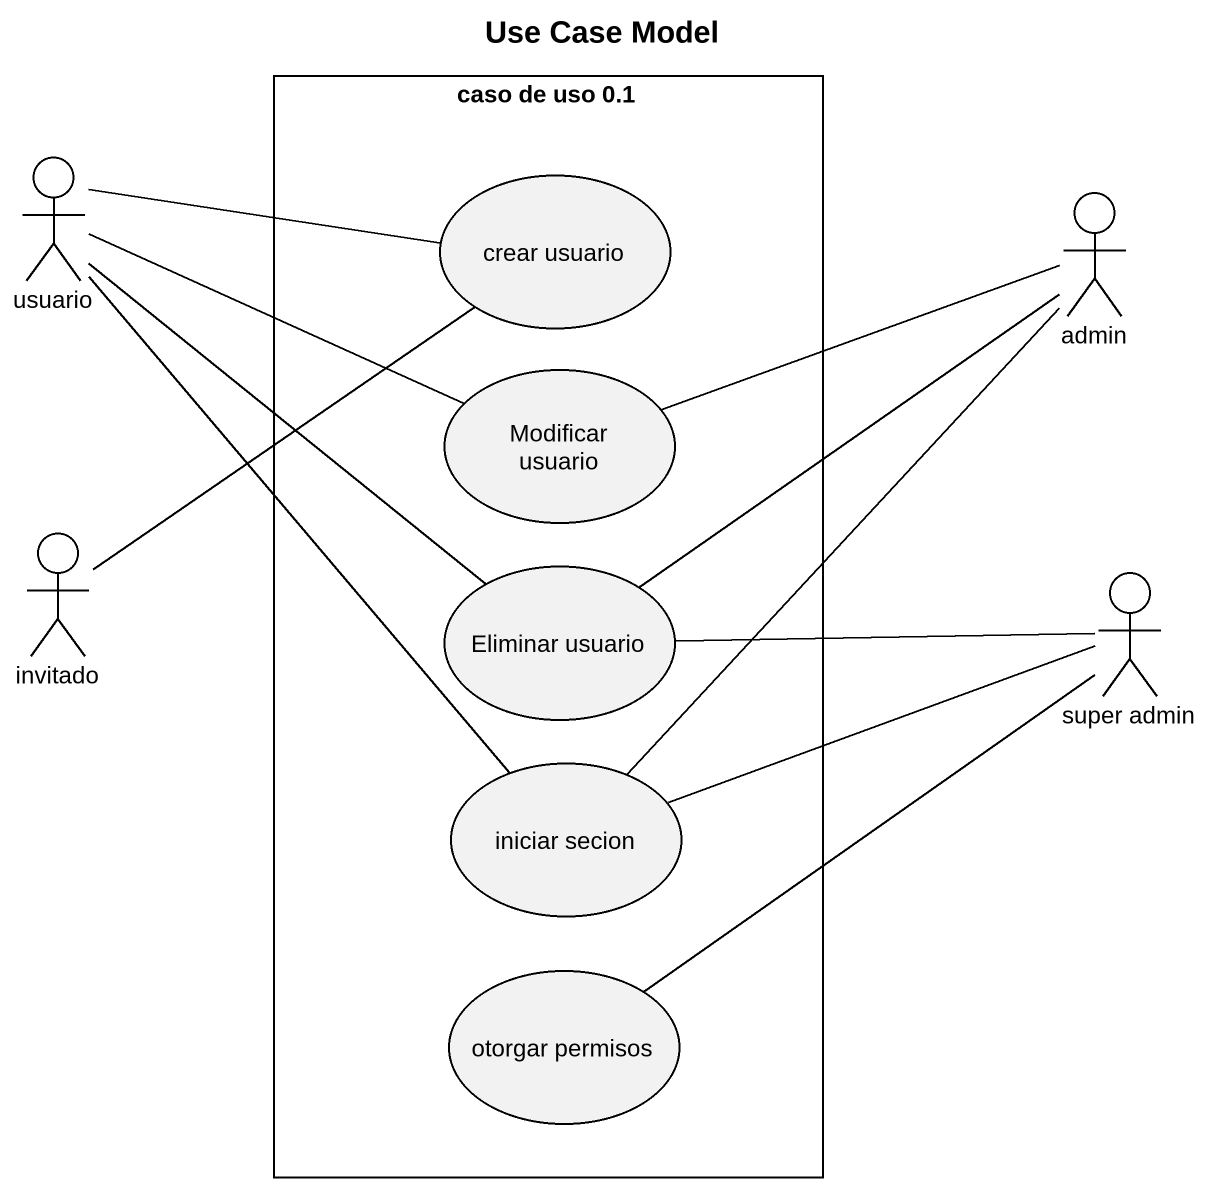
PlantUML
@startuml
title Use Case Model
rectangle "caso de uso 0.1" as caso_de_uso_0_1 {
  usecase "crear usuario" as crear_usuario
  usecase "Modificar usuario" as Modificar_usuario
  usecase "Eliminar usuario" as Eliminar_usuario
  usecase "iniciar secion" as iniciar_secion
  usecase "otorgar permisos" as otorgar_permisos
}
actor usuario
actor admin
actor invitado
actor "super admin" as super_admin
usuario -right- crear_usuario
usuario -right- Modificar_usuario
usuario -- Eliminar_usuario
usuario -- iniciar_secion
admin -left- Modificar_usuario
admin -- Eliminar_usuario
admin -- iniciar_secion
invitado -up- crear_usuario
super_admin -left- Eliminar_usuario
super_admin -left- iniciar_secion
super_admin -- otorgar_permisos
@enduml
